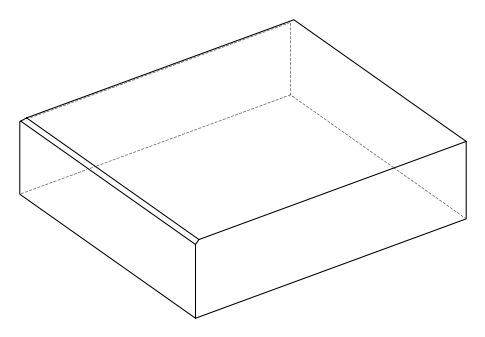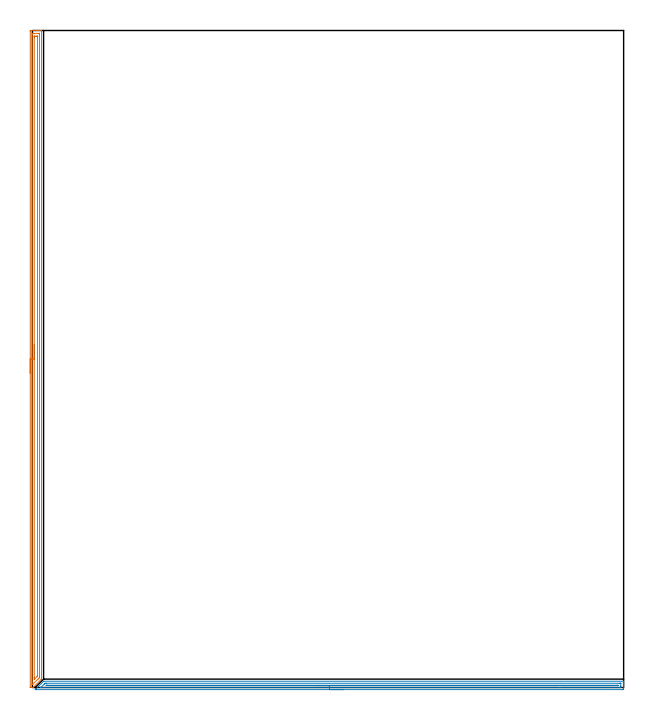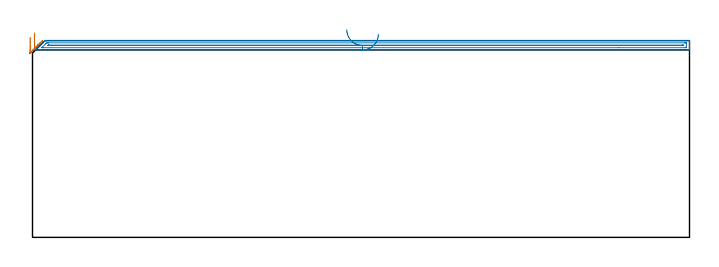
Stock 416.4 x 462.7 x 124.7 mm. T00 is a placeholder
(PLAN: 2 operations, 0 tool changes, 21.3 min)
(1 AREA_MILL | FG_CHAMFER_SURFACE | UGT0205_001 | 11.27 min | 14440 mm3)
(2 AREA_MILL_1 | FG_CHAMFER_SURFACE_1 | UGT0205_001 | 10.03 min | 7145 mm3)
(TOOL UGT0205_001 | Chamfer Mill 20 x 3 x 45 deg. | D20 FL50 Z2)
(OP 1 AREA_MILL)
G17 G21 G94 G90
T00 M6
G54
G17 G0 G90 X-1.5 Y221.35 S1061 M3
G43 Z134.7 H0
Z126.8
G94 G1 Y221.388 Z125.928 F250.
Y221.502 Z125.063
Y221.691 Z124.212
Y221.953 Z123.38
Y222.287 Z122.574
Y222.69 Z121.8
Y223.158 Z121.064
Y223.69 Z120.372
Y224.279 Z119.729
Y224.922 Z119.14
Y225.614 Z118.608
Y226.35 Z118.14
Y227.124 Z117.737
Y227.93 Z117.403
Y228.762 Z117.141
Y229.613 Z116.952
Y230.478 Z116.838
Y231.35 Z116.8
X-1.499 Y462.069 Z116.801
X-1.496 Y462.503 Z116.802
X-1.492 Y462.69 Z116.806
X-1.07 Y462.7 Z117.227
X3.33 Z121.625
X4.728 Z123.025
X5.09 Z123.385
X5.813 Z124.112
X6.047 Z124.346
X6.404 Y462.699 Z124.694
X6.4 Y462.516 Z124.7
Y5.996
X6.395 Y5.906 Z124.692
X6.225 Y5.724 Z124.523
X0.677 Y0.177 Z118.977
X0.501 Y0.01 Z118.794
X0.329 Y0. Z118.628
X-0.347 Z117.953
X-1.07 Z117.226
X-1.294 Z117.002
X-1.431 Z116.866
X-1.491 Y0.003 Z116.805
X-1.497 Y0.184 Z116.803
X-1.5 Y0.402 Z116.8
Y231.35
X-0.086 Z118.214
X-0.085 Y460.174 Z118.215
X-0.084 Y460.281 Z118.216
X-0.079 Y460.665 Z118.221
X0.287 Y460.691 Z118.587
X0.69 Y460.696 Z118.99
X1.158 Y460.7 Z119.458
X4.677 Z122.977
X4.896 Y460.698 Z123.196
X4.93 Y460.695 Z123.23
X4.966 Y460.69 Z123.266
X4.979 Y460.68 Z123.279
X4.98 Y460.653 Z123.28
X4.985 Y460.387 Z123.285
Y7.785
X4.98 Y7.002 Z123.28
X4.979 Y6.948 Z123.279
X4.931 Y6.891 Z123.231
X4.571 Y6.524 Z122.871
X4.21 Y6.16 Z122.51
X4.129 Y6.079 Z122.429
X0.361 Y2.312 Z118.661
X0.133 Y2.091 Z118.433
X0.079 Y2.04 Z118.379
X0.025 Y2.01 Z118.325
X-0.038 Y2.006 Z118.262
X-0.069 Y2.007 Z118.231
X-0.077 Y2.009 Z118.223
X-0.08 Y2.026 Z118.22
X-0.083 Y2.082 Z118.217
X-0.086 Y2.313 Z118.214
Y2.419
Y231.35
X1.328 Z119.628
X1.329 Y457.843 Z119.629
X1.33 Y458.492 Z119.63
X1.333 Y458.615 Z119.633
X1.335 Y458.673 Z119.635
X1.341 Y458.691 Z119.641
X1.37 Y458.695 Z119.67
X1.57 Y458.698 Z119.87
X2.246 Y458.7 Z120.546
X3.126 Z121.426
X3.33 Y458.698 Z121.63
X3.534 Y458.692 Z121.834
X3.558 Y458.69 Z121.858
X3.565 Y458.679 Z121.865
X3.568 Y458.639 Z121.868
X3.57 Y458.574 Z121.87
X3.571 Y458.492 Z121.871
Y458.247
Y8.434
X3.569 Y8.109 Z121.869
X3.567 Y8.029 Z121.867
X3.565 Y7.991 Z121.865
X3.548 Y7.959 Z121.848
X3.385 Y7.785 Z121.685
X3.357 Y7.757 Z121.657
X1.583 Y5.983 Z119.883
X1.57 Y5.971 Z119.87
X1.335 Y5.769 Z119.635
X1.332 Y5.996 Z119.632
X1.33 Y6.241 Z119.63
X1.329 Y6.891 Z119.629
X1.328 Y7.136 Z119.628
Y231.35
Y232.222 Z119.666
Y233.086 Z119.78
Y233.938 Z119.969
Y234.77 Z120.231
Y235.576 Z120.565
Y236.35 Z120.968
Y237.086 Z121.437
Y237.778 Z121.968
Y238.421 Z122.557
Y239.01 Z123.201
Y239.541 Z123.893
Y240.01 Z124.628
Y240.413 Z125.402
Y240.747 Z126.208
Y241.009 Z127.04
Y241.198 Z127.892
Y241.312 Z128.757
Y241.35 Z129.628
G0 Z134.7
M5
M2
(OP 2 AREA_MILL_1)
G17 G21 G94 G90
T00 M6
G54
G17 G0 G90 X219.2 Y-1.5 S1061 M3
G43 Z134.7 H0
Z128.8
G94 G1 X219.162 Z127.928 F250.
X219.048 Z127.064
X218.859 Z126.212
X218.597 Z125.38
X218.263 Z124.574
X217.86 Z123.8
X217.392 Z123.064
X216.86 Z122.372
X216.271 Z121.729
X215.628 Z121.14
X214.936 Z120.608
X214.2 Z120.14
X213.426 Z119.737
X212.62 Z119.403
X211.788 Z119.141
X210.936 Z118.952
X210.072 Z118.838
X209.2 Z118.8
X2.068
X2.016 Y-1.496 Z118.802
X2.029 Y-1.47 Z118.828
X2.329 Y-1.169 Z119.127
X2.47 Y-1.029 Z119.269
X2.631 Y-0.868 Z119.429
X2.766 Y-0.732 Z119.564
X7.625 Y4.125 Z124.425
X7.856 Y4.355 Z124.651
X7.913 Y4.403 Z124.696
X7.994 Y4.4 Z124.7
X416.217
X416.39 Y4.397 Z124.689
X416.397 Y4.267 Z124.559
X416.4 Y4.128 Z124.428
Y3.912 Z124.211
Y3.196 Z123.49
Y1.965 Z122.262
Y1.45 Z121.744
Y0.835 Z121.13
Y-0.911 Z119.385
X416.396 Y-1.169 Z119.128
X416.39 Y-1.493 Z118.804
X416.106 Y-1.497 Z118.801
X415.77 Y-1.5 Z118.8
X209.2
Y-0.086 Z120.214
X6.61 Y-0.085 Z120.215
X6.207 Y-0.084 Z120.216
X5.988 Y-0.082 Z120.218
X5.892 Y-0.079 Z120.221
X5.933 Y-0.028 Z120.272
X6.006 Y0.05 Z120.35
X6.207 Y0.257 Z120.557
X8.273 Y2.323 Z122.623
X8.579 Y2.626 Z122.926
X8.89 Y2.93 Z123.23
X8.949 Y2.979 Z123.279
X8.998 Y2.981 Z123.281
X9.108 Y2.984 Z123.284
X9.784 Y2.985 Z123.285
X10. Y2.986 Z123.286
X413.302
X413.981 Y2.984 Z123.284
X414.2 Y2.982 Z123.282
X414.338 Y2.979 Z123.279
X414.391 Y2.97 Z123.27
X414.393 Y2.94 Z123.24
X414.398 Y2.789 Z123.089
X414.4 Y1.041 Z121.341
Y0.577 Z120.877
X414.399 Y0.17 Z120.47
X414.395 Y0.032 Z120.332
X414.39 Y-0.071 Z120.229
X414.32 Y-0.079 Z120.221
X413.981 Y-0.083 Z120.217
X413.765 Y-0.085 Z120.215
X371.501 Y-0.086 Z120.214
X209.2
Y1.328 Z121.628
X9.908 Y1.329 Z121.629
X9.817 Y1.33 Z121.63
X9.784 Y1.332 Z121.632
X9.76 Y1.334 Z121.634
X9.768 Y1.357 Z121.657
X9.784 Y1.383 Z121.683
X9.817 Y1.418 Z121.718
X9.849 Y1.45 Z121.75
X9.941 Y1.539 Z121.839
X9.963 Y1.557 Z121.857
X9.972 Y1.562 Z121.862
X10.016 Y1.565 Z121.865
X10.181 Y1.569 Z121.869
X10.43 Y1.571 Z121.871
X10.554
X412.069
X412.193 Y1.57 Z121.87
X412.317 Y1.567 Z121.867
X412.39 Y1.564 Z121.864
X412.393 Y1.517 Z121.817
X412.394 Y1.45 Z121.75
X412.39 Y1.35 Z121.65
X412.384 Y1.335 Z121.635
X412.358 Y1.332 Z121.632
X412.316 Y1.33 Z121.63
X412.193 Y1.329 Z121.629
X411.423 Y1.328 Z121.628
X209.2
X208.328 Z121.666
X207.464 Z121.78
X206.612 Z121.969
X205.78 Z122.232
X204.974 Z122.565
X204.2 Z122.968
X203.464 Z123.437
X202.772 Z123.968
X202.129 Z124.557
X201.54 Z125.201
X201.008 Z125.893
X200.54 Z126.628
X200.137 Z127.402
X199.803 Z128.208
X199.541 Z129.04
X199.352 Z129.892
X199.238 Z130.757
X199.2 Z131.628
G0 Z134.7
M5
M2
